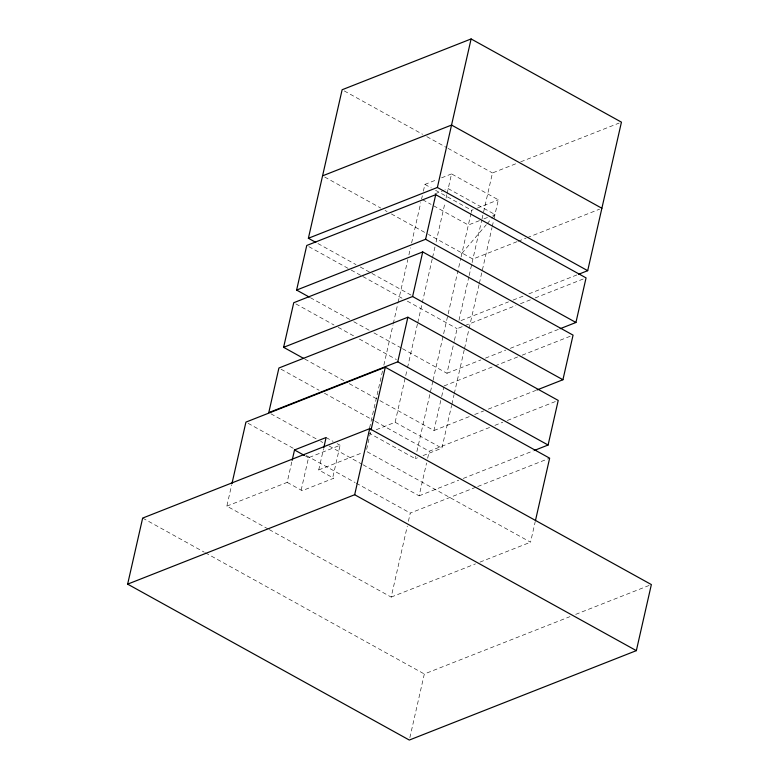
<?xml version="1.0" encoding="UTF-8"?>
<svg xmlns="http://www.w3.org/2000/svg" width="779" height="779" viewBox="0 0 779 779"><rect width="100%" height="100%" fill="white"/><g stroke="black" fill="none" stroke-linecap="round" stroke-linejoin="round"><path stroke-width="0.58" stroke-dasharray="3.9 2.92" d="M268.19 529.009L226.845 506.126L231.684 484.83M226.845 506.126L287.149 482.376L291.891 461.538M301.152 490.127L308.523 457.711L340.102 445.267L332.74 477.683M287.149 482.376L302.174 490.692L333.753 478.248L318.728 469.932L323.47 449.094M369.567 428.022L382.771 369.908M383.843 365.166L393.006 324.843M393.278 323.655L397.855 303.489M398.127 302.301L407.826 259.611M408.907 254.869L410.523 247.751M411.604 243.009L420.767 202.676M421.575 199.122L422.345 195.724M423.367 191.196L424.915 184.399L437.126 179.598M370.512 432.306L366.208 451.236L530.548 542.194L535.124 522.086M376.257 429.706L395.119 422.276L407.251 368.905M407.514 367.717L417.486 323.84M417.758 322.652L432.306 258.609M432.579 257.421L435.003 246.748M436.084 242.006L444.975 202.861M446.046 198.119L446.854 194.565M447.127 193.377L451.547 173.912L498.326 199.804L493.905 219.269M368.486 432.764L415.265 458.656L415.811 456.28M416.882 451.538L432.793 381.506M433.066 380.318L460.837 258.063M461.11 256.875L470.925 213.689M471.178 212.56L471.694 210.291L476.135 208.548M269.252 529.603L391.185 597.084L407.31 526.088M408.391 521.355L410.27 513.069L476.582 486.953M363.004 464.771L419.112 495.824L426.58 462.96M427.642 458.266L429.248 451.226L490.342 427.165M379.948 400.649L433.942 430.534L441.411 397.67M441.683 396.501L443.816 387.105M402.49 348.671L446.951 373.287L454.157 341.591M454.42 340.423L457.088 328.689L463.875 326.012M458.987 320.305L468.89 276.73M469.162 275.552L471.831 263.779M472.103 262.601L481.743 220.136M482.016 218.957L492.464 172.957L516.224 163.6M423.036 455.598L441.897 448.168L451.606 405.469M451.869 404.282L454.03 394.797M454.293 393.609L464.265 349.732M464.537 348.544L468.851 329.566M469.114 328.378L479.085 284.501M479.358 283.313L492.016 227.575M492.289 226.387L493.633 220.457M409.851 737.694L424.331 673.991L570.033 616.608M461.918 253.321L486.32 224.683M487.109 223.758L491.052 219.142M491.831 218.217L494.986 214.527L448.207 188.635L444.877 189.94M441.566 177.846L451.547 173.912M434.886 193.874L443.767 190.378M520.752 161.818L619.178 123.053M477.245 208.11L498.326 199.804M479.445 220.642L468.354 225.014L432.199 205.004M483.886 218.899L488.326 217.146M492.766 215.403L494.986 214.527M517.032 241.685L472.902 259.066L428.44 234.45M518.162 241.237L526.078 238.121M527.208 237.673L599.616 209.162M460.983 320.588L508.502 301.872M513.03 300.09L524.345 295.64M528.873 293.858L577.521 274.695M465.005 325.564L515.922 305.514M520.44 303.732L530.626 299.72M535.154 297.938L583.802 278.775M446.951 373.287L480.896 359.917M485.424 358.136L505.785 350.112M510.313 348.33L558.962 329.176M444.079 385.936L493.857 366.325M494.996 365.887L517.616 356.967M522.144 355.185L570.793 336.031M318.728 469.932L361.69 453.018M433.942 430.534L470.156 416.278M474.674 414.496L483.73 410.932M488.258 409.15L535.767 390.435M494.869 425.383L502.786 422.257M507.314 420.475L555.963 401.321M415.265 458.656L417.486 457.779M419.112 495.824L458.714 480.234M463.242 478.442L533.381 450.817M477.702 486.515L549.643 458.179M391.185 597.084L475.482 563.889M479.971 562.117L530.548 542.194M575.681 614.378L649.102 585.467M344.25 90.919L422.588 134.28M426.824 136.627L446.942 147.757M448.003 148.351L492.464 172.957M424.915 184.399L431.293 187.934M435.549 190.29L471.694 210.291M422.637 199.716L431.138 204.419M324.687 177.028L380.795 208.081M385.03 210.427L387.144 211.596M391.379 213.943L427.379 233.866M317.92 243.545L356.032 264.636M360.268 266.983L370.853 272.845M371.904 273.429L411.078 295.114M308.864 246.651L350.161 269.505M351.212 270.089L361.807 275.941M362.858 276.535L402.032 298.211M407.329 301.142L457.088 328.689M310.383 297.695L349.557 319.371M353.783 321.717L369.665 330.51M373.901 332.857L401.428 348.086M295.864 303.898L333.977 324.989M338.213 327.336L355.146 336.713M359.382 339.06L396.433 359.567M304.784 359.041L343.958 380.727M349.245 383.658L378.896 400.065M395.119 422.276L441.897 448.168M281.024 369.188L319.137 390.279M324.434 393.21L374.193 420.757M375.254 421.342L429.248 451.226M326.099 437.516L333.1 441.391M337.103 443.611L340.102 445.267M270.897 413.785L316.42 438.986M320.656 441.323L322.769 442.501M329.127 446.016L361.943 464.177M248.053 423.289L293.644 448.519M306.361 455.559L355.136 482.561M356.198 483.146L410.27 513.069M305.524 456.046L308.523 457.711M142.654 518.084L204.302 552.204M205.364 552.788L424.331 673.991"/><path stroke-width="1.17" d="M127.639 584.143L142.654 518.084L369.684 428.664L651.361 584.571L636.346 650.64L409.316 740.05L127.639 584.143L354.669 494.733L636.346 650.64M231.947 483.642L245.93 422.111L385.303 367.221L549.643 458.179L535.387 520.898M303.722 358.457L283.614 347.327L293.741 302.719L422.724 251.929L573.062 335.136L562.925 379.743L536.906 389.987M309.321 297.111L296.614 290.07L306.751 245.473L435.724 194.682L586.061 277.889L575.934 322.487L560.091 328.728M315.797 242.376L308.387 238.267L342.127 89.751L471.11 38.95L621.447 122.157L587.697 270.683L578.651 274.247M292.154 460.379L294.52 449.96L326.099 437.516L323.733 447.935M354.669 494.733L369.684 428.664M371.047 429.94L385.303 367.221M407.884 317.219L278.911 368.009L268.774 412.617L397.757 361.816L407.884 317.219L558.222 400.425L548.095 445.023L534.511 450.379M283.614 347.327L412.588 296.526L422.724 251.929M296.614 290.07L425.597 239.28L435.724 194.682M308.387 238.267L437.37 187.476L471.11 38.95M322.564 175.85L451.547 125.059L601.885 208.266M437.37 187.476L587.697 270.683M425.597 239.28L575.934 322.487M412.588 296.526L562.925 379.743M397.757 361.816L548.095 445.023M294.52 449.96L304.521 455.491"/></g></svg>
